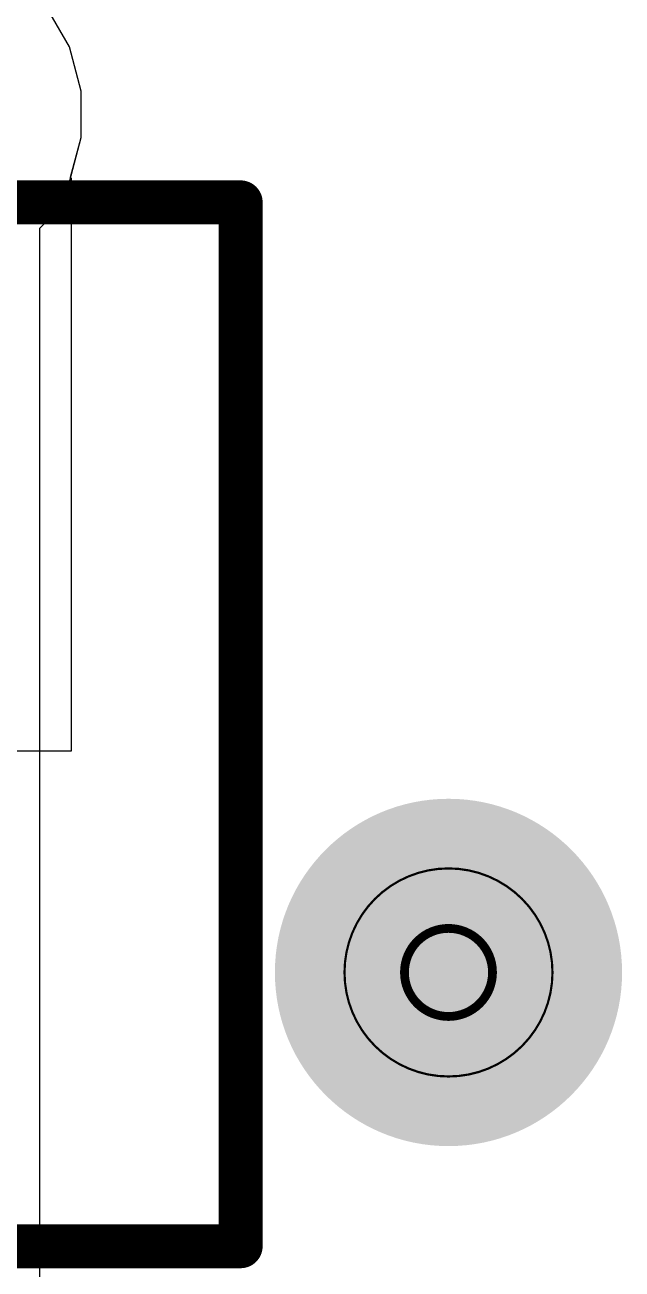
# Model space of a CAD drawing. Header units: inches. Extents: x 0 to 289, y 0 to 168.
# Drawn here: x 72.47 to 75.91, y 69.79 to 76.97 of the extents above; entities that cross this region are included whole.
import ezdxf

# ---------------------------------------------------------------- set-up
doc = ezdxf.new("R2010")
doc.units = ezdxf.units.IN
for name, color, linetype in [('Bottom Layer', 5, 'Continuous'), ('Bottom Overlay', 54, 'Continuous'), ('Bottom Solder', 6, 'Continuous'), ('Dimension', 6, 'Continuous'), ('Drill Drawing', 1, 'Continuous'), ('Multi-Layer', 9, 'Continuous'), ('Pad Holes', 156, 'Continuous'), ('Top Layer', 1, 'Continuous'), ('Top Solder', 216, 'Continuous')]:
    doc.layers.add(name, color=color, linetype=linetype)

# ---------------------------------------------------------------- blocks, each defined once
blk = doc.blocks.new('NE8FBV_C5_LED_54')
at = {"layer": 'Bottom Layer'}
h = blk.add_hatch(color=5, dxfattribs=at)
edge = h.paths.add_edge_path()
edge.add_arc((-7.31, -2.63), 0.9, 0, 360)
at = {"layer": 'Bottom Solder'}
h = blk.add_hatch(color=6, dxfattribs=at)
edge = h.paths.add_edge_path()
edge.add_arc((-7.31, -2.63), 1.0016, 0, 360)
at = {"layer": 'Multi-Layer'}
h = blk.add_hatch(color=9, dxfattribs=at)
edge = h.paths.add_edge_path()
edge.add_arc((-7.31, -2.63), 0.9, 0, 360)
at = {"layer": 'Pad Holes'}
h = blk.add_hatch(color=7, dxfattribs=at)
edge = h.paths.add_edge_path()
edge.add_arc((-7.31, -2.63), 0.6, 0, 360)
at = {"layer": 'Top Layer'}
h = blk.add_hatch(color=1, dxfattribs=at)
edge = h.paths.add_edge_path()
edge.add_arc((-7.31, -2.63), 0.9, 0, 360)
at = {"layer": 'Top Solder'}
h = blk.add_hatch(color=216, dxfattribs=at)
edge = h.paths.add_edge_path()
edge.add_arc((-7.31, -2.63), 1.0016, 0, 360)

msp = doc.modelspace()

# ---------------------------------------------------------------- linework, layer by layer
at = {"layer": 'Bottom Layer'}
for p, q in [((72.7223, 76.8431), (72.5896, 77.0729)), ((72.791, 76.5867), (72.7223, 76.8431)), ((72.791, 76.3213), (72.791, 76.5867)), ((72.7296, 76.0922), (72.791, 76.3213)), ((72.7355, 76.0845), (72.7296, 76.0922)), ((72.7355, 74.3065), (72.7355, 76.0845)), ((72.7355, 76.0845), (72.7355, 76.0845)), ((72.7355, 72.7825), (72.7355, 74.3065)), ((71.4655, 72.7825), (72.7355, 72.7825))]:
    msp.add_line(p, q, dxfattribs=at)
at = {"layer": 'Bottom Overlay'}
for points in [[(58.1152, 75.946, 0.254, 0.254, 0), (73.7108, 75.946, 0.254, 0.254, 0)], [(73.7108, 69.9262, 0.254, 0.254, 0), (73.7108, 75.946, 0.254, 0.254, 0)], [(62.893, 69.9262, 0.254, 0.254, 0), (73.7108, 69.9262, 0.254, 0.254, 0)]]:
    msp.add_lwpolyline(points, format="xyseb", dxfattribs=at)
for points in [[(73.6473, 75.946, 0.127, 0.127, 1), (73.7743, 75.946, 0.127, 0.127, 1)], [(73.6473, 75.946, 0.127, 0.127, 1), (73.7743, 75.946, 0.127, 0.127, 1)], [(73.6473, 69.9262, 0.127, 0.127, 1), (73.7743, 69.9262, 0.127, 0.127, 1)], [(73.6473, 69.9262, 0.127, 0.127, 1), (73.7743, 69.9262, 0.127, 0.127, 1)]]:
    msp.add_lwpolyline(points, format="xyseb", close=True, dxfattribs=at)
at = {"layer": 'Dimension'}
for points in [[(75.51, 71.505, 0.0127, 0.0127, 1), (74.31, 71.505, 0.0127, 0.0127, 1)], [(74.3068, 71.505, 0.00635, 0.00635, 1), (74.3132, 71.505, 0.00635, 0.00635, 1)], [(75.5068, 71.505, 0.00635, 0.00635, 1), (75.5132, 71.505, 0.00635, 0.00635, 1)]]:
    msp.add_lwpolyline(points, format="xyseb", close=True, dxfattribs=at)
at = {"layer": 'Drill Drawing'}
for points in [[(75.164, 71.505, 0.0508, 0.0508, 1), (74.656, 71.505, 0.0508, 0.0508, 1)], [(74.6433, 71.505, 0.0254, 0.0254, 1), (74.6687, 71.505, 0.0254, 0.0254, 1)], [(75.1513, 71.505, 0.0254, 0.0254, 1), (75.1767, 71.505, 0.0254, 0.0254, 1)]]:
    msp.add_lwpolyline(points, format="xyseb", close=True, dxfattribs=at)
at = {"layer": 'Top Layer'}
for p, q in [((72.7223, 76.8431), (72.5896, 77.0729)), ((72.791, 76.5867), (72.7223, 76.8431)), ((72.791, 76.3213), (72.791, 76.5867)), ((72.7223, 76.0649), (72.791, 76.3213)), ((72.5896, 75.8351), (72.7223, 76.0649)), ((72.5516, 75.7971), (72.5896, 75.8351)), ((72.5516, 67.8175), (72.5516, 75.7971))]:
    msp.add_line(p, q, dxfattribs=at)

# ---------------------------------------------------------------- block references
msp.add_blockref('NE8FBV_C5_LED_54', (82.22, 74.135))

doc.saveas('drawing.dxf')
